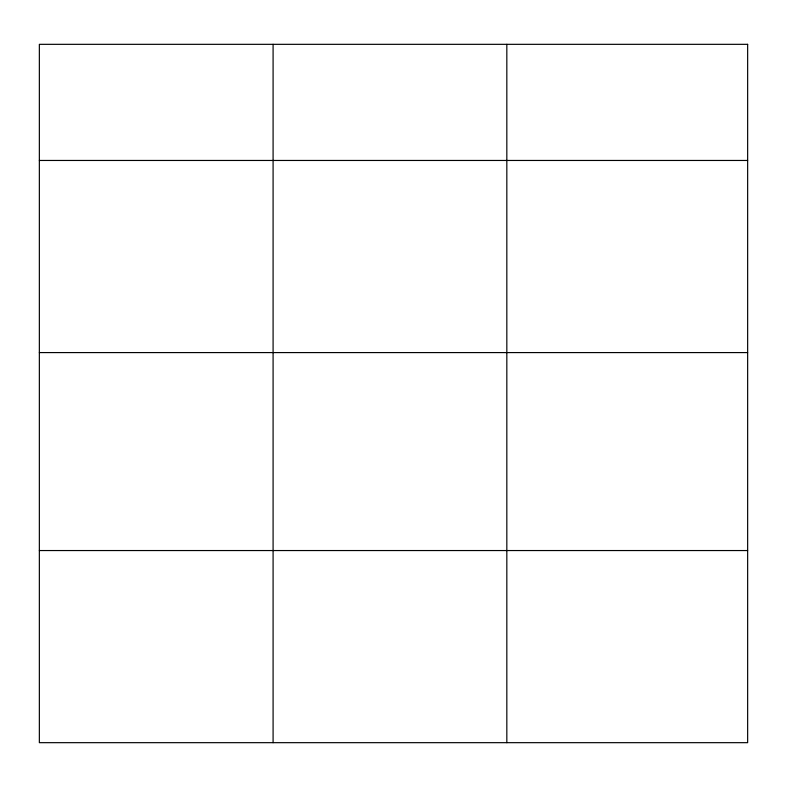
<?xml version="1.0" encoding="UTF-8"?>
<svg xmlns="http://www.w3.org/2000/svg" width="787" height="787" viewBox="0 0 787 787"><rect width="100%" height="100%" fill="white"/><g stroke="black" fill="none" stroke-linecap="round" stroke-linejoin="round"><path stroke-width="1.18" d="M39.35 160.459L747.65 160.459M39.35 352.586L747.65 352.586M39.35 550.546L747.65 550.546M506.828 44.328L506.828 742.672M273.089 44.328L273.089 742.672M747.65 44.328L39.35 44.328L39.35 742.672L747.65 742.672L747.65 44.328"/></g></svg>
